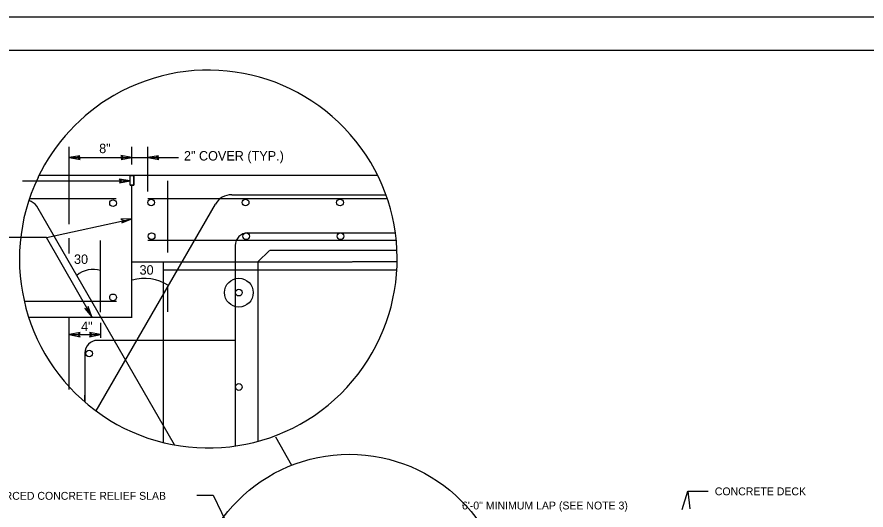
# Model space of a CAD drawing. Extents: x 499999.87 to 500002.82, y 499999.96 to 500001.79.
# Drawn here: x 500000.875 to 500001.937, y 500001.175 to 500001.792 of the extents above; entities that cross this region are included whole.
import ezdxf

# ---------------------------------------------------------------- set-up
doc = ezdxf.new("R2010")
doc.units = 0
doc.layers.add('1', color=7, linetype='Continuous')
doc.layers.add('2', color=7, linetype='Continuous')

msp = doc.modelspace()

# ---------------------------------------------------------------- linework, layer by layer
at = {"layer": '1'}
for p, q in [((499999.8665, 500001.7917), (500002.8248, 500001.7917)), ((500000.0331, 500001.75), (500002.7831, 500001.75)), ((500000.94, 500001.5328), (500000.94, 500001.6293)), ((500001.0187, 500001.6073), (500001.0187, 500001.6293)), ((500001.0386, 500001.5736), (500001.0386, 500001.6293)), ((500000.9402, 500001.6159), (500001.0189, 500001.6159)), ((500001.0189, 500001.6159), (500001.0386, 500001.6159)), ((500001.0386, 500001.6159), (500001.077, 500001.6159)), ((500000.9029, 500001.5937), (500001.3255, 500001.5937)), ((500001.0164, 500001.5814), (500001.0164, 500001.5935)), ((500001.021, 500001.5814), (500001.021, 500001.5935)), ((500000.8816, 500001.5867), (500001.0166, 500001.5867)), ((500001.0166, 500001.5814), (500001.0212, 500001.5814)), ((500001.0187, 500001.4163), (500001.0187, 500001.5814)), ((500001.0634, 500001.4973), (500001.0634, 500001.587)), ((500000.9119, 500001.5161), (500001.0189, 500001.5392)), ((500000.9119, 500001.5161), (500000.8532, 500001.516)), ((500000.9688, 500001.4165), (500000.9119, 500001.5161)), ((500000.9402, 500001.496), (500000.9402, 500001.5153)), ((500000.9793, 500001.4226), (500000.9793, 500001.5121)), ((500001.1762, 500001.4856), (500001.1906, 500001.4997)), ((500001.191, 500001.5), (500001.3499, 500001.5)), ((500001.0187, 500001.4856), (500001.2943, 500001.4856)), ((500001.0583, 500001.2597), (500001.0583, 500001.4858)), ((500001.1764, 500001.2615), (500001.1764, 500001.4858)), ((500001.2945, 500001.4858), (500001.3501, 500001.4858)), ((500001.0581, 500001.4754), (500001.2943, 500001.4754)), ((500001.2945, 500001.4756), (500001.349, 500001.4756)), ((500001.0634, 500001.4229), (500001.0634, 500001.4545)), ((500000.8897, 500001.4165), (500001.0189, 500001.4165)), ((500000.9402, 500001.3295), (500000.9402, 500001.4165)), ((500000.9402, 500001.3259), (500000.9402, 500001.4165)), ((500000.9796, 500001.3906), (500000.9796, 500001.4093)), ((500000.9402, 500001.3948), (500000.9796, 500001.3948)), ((500001.0997, 500001.1936), (500001.1204, 500001.1936)), ((500001.1204, 500001.1936), (500001.1522, 500001.1273))]:
    msp.add_line(p, q, dxfattribs=at)
for points in [[(500000.94, 500001.6158), (500000.9537, 500001.6135), (500000.9505, 500001.6158), (500000.9534, 500001.6181)], [(500001.0187, 500001.6158), (500001.0049, 500001.6184), (500001.0082, 500001.6158), (500001.0052, 500001.6135)], [(500001.0384, 500001.6158), (500001.0522, 500001.6135), (500001.0489, 500001.6158), (500001.0518, 500001.6181)], [(500001.0164, 500001.5866), (500001.0026, 500001.5889), (500001.0059, 500001.5866), (500001.003, 500001.5843)], [(500001.0187, 500001.5394), (500001.0049, 500001.5387), (500001.0085, 500001.5371), (500001.0059, 500001.5341)], [(500000.9685, 500001.4167), (500000.9639, 500001.4295), (500000.9636, 500001.4255), (500000.9596, 500001.4272)], [(500000.94, 500001.3947), (500000.9537, 500001.3917), (500000.9508, 500001.3947), (500000.9537, 500001.397)], [(500000.9793, 500001.3947), (500000.9656, 500001.397), (500000.9688, 500001.3947), (500000.9656, 500001.3917)]]:
    msp.add_lwpolyline(points, close=True, dxfattribs=at)
msp.add_circle((500001.1524, 500001.447), 0.018, dxfattribs=at)
for centre, radius, start, end in [((500000.97, 500001.4445), 0.0315, 72.3731, 130.3618), ((500001.0343, 500001.4104), 0.0544, 56.6051, 106.4406)]:
    msp.add_arc(centre, radius, start, end, dxfattribs=at)
at = {"layer": '2'}
for p, q in [((500001.1435, 500001.5694), (500001.3358, 500001.5694)), ((500000.8908, 500001.5645), (500000.9989, 500001.5645)), ((500001.0386, 500001.5645), (500001.3376, 500001.5645)), ((500001.0719, 500001.2567), (500000.8996, 500001.5551)), ((500000.9738, 500001.2992), (500001.123, 500001.5576)), ((500001.1636, 500001.5216), (500001.348, 500001.5216)), ((500001.0386, 500001.5126), (500001.3493, 500001.5126)), ((500001.1479, 500001.5059), (500001.1479, 500001.2553)), ((500000.8841, 500001.4362), (500000.9993, 500001.4362)), ((500000.9756, 500001.3874), (500001.1477, 500001.3874)), ((500000.9599, 500001.3716), (500000.9599, 500001.3105)), ((500000.9598, 500001.3105), (500000.9598, 500001.3188)), ((500001.1984, 500001.2666), (500001.2184, 500001.2311)), ((500001.7139, 500001.1988), (500001.7165, 500001.1765))]:
    msp.add_line(p, q, dxfattribs=at)
msp.add_lwpolyline([(500001.0166, 500001.5935), (500001.0212, 500001.5935), (500001.0212, 500001.5814), (500001.0166, 500001.5814)], close=True, dxfattribs=at)
msp.add_lwpolyline([(500001.707, 500001.1759), (500001.7139, 500001.1988), (500001.7392, 500001.1988)], dxfattribs=at)
for centre, radius in [((500000.995, 500001.5588), 0.00419), ((500001.0427, 500001.5597), 0.00419), ((500001.1608, 500001.5597), 0.00419), ((500001.2789, 500001.5597), 0.00419), ((500001.0433, 500001.5175), 0.00419), ((500001.1615, 500001.5175), 0.00419), ((500001.2796, 500001.5175), 0.00419), ((500000.995, 500001.4411), 0.00419), ((500001.1524, 500001.447), 0.00419), ((500000.9651, 500001.3708), 0.00419), ((500001.1523, 500001.329), 0.00419), ((500001.2907, 500001.0478), 0.1971)]:
    msp.add_circle(centre, radius, dxfattribs=at)
for centre, radius, start, end in [((500001.1142, 500001.489), 0.2362, 154.388, 120), ((500001.1144, 500001.4888), 0.2365, 120, 154.3823), ((500001.1435, 500001.5458), 0.0236, 90, 150), ((500000.8837, 500001.5435), 0.0197, 36.1751, 71.5599), ((500001.1636, 500001.5059), 0.0157, 90, 180), ((500000.9756, 500001.3716), 0.0157, 90, 180)]:
    msp.add_arc(centre, radius, start, end, dxfattribs=at)

# ---------------------------------------------------------------- texts
at = {"layer": '1'}
for s, height, p in [('8"', 0.01181, (500000.9777, 500001.6214)), ('2" COVER (TYP.)', 0.011811, (500001.0837, 500001.6122)), ('30', 0.01181, (500000.9462, 500001.4829)), ('30', 0.01181, (500001.0282, 500001.4695)), ('4"', 0.01181, (500000.9551, 500001.399)), ('REINFORCED CONCRETE RELIEF SLAB', 0.009843, (500000.8097, 500001.188)), ('CONCRETE DECK', 0.009843, (500001.7477, 500001.1936)), ('6\'-0" MINIMUM LAP (SEE NOTE 3)', 0.009843, (500001.4314, 500001.1759))]:
    msp.add_text(s, height=height, dxfattribs=at).set_placement(p)

doc.saveas('drawing.dxf')
